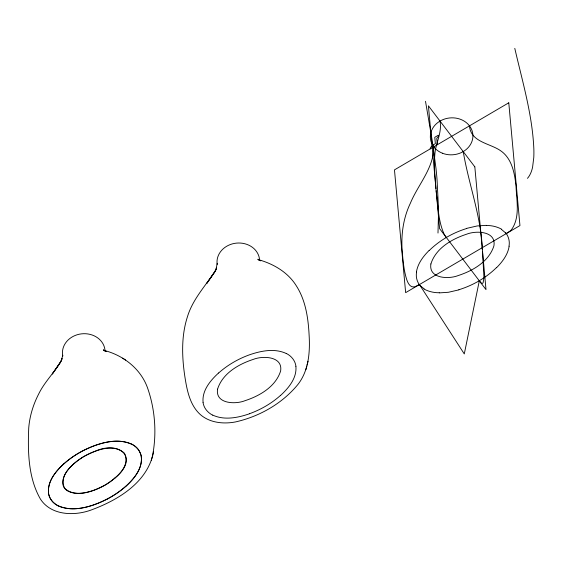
<?xml version="1.0" encoding="UTF-8"?>
<svg xmlns="http://www.w3.org/2000/svg" width="562" height="562" viewBox="0 0 562 562"><rect width="100%" height="100%" fill="white"/><g stroke="black" fill="none" stroke-linecap="round" stroke-linejoin="round"><path stroke-width="0.84" d="M437.995 233.04L438.585 210.258L437.053 179.65A724.755 172.386 59.6 0 0 435.957 168.115L432.396 141.708L425.504 101.308M217.227 263.304L215.92 269.83L216.616 267.877L214.649 272.212L206.816 283.353L215.766 270.174C205.882 285.461 192.682 299.082 187.364 316.996C181.161 336.301 181.898 357.039 184.898 376.856C186.991 390.161 189.773 404.921 200.191 414.454C209.689 422.828 223.325 424.226 235.359 421.964C259.342 416.611 282.243 403.593 297.902 384.485C308.7 370.723 310.126 352.346 309.135 335.493C308.264 318.38 305.763 300.508 296.315 285.805C287.856 272.141 273.23 263.719 258.035 259.546L260.796 260.817L257.93 259.201L259.026 259.89M152.548 455.677C156.931 433.126 155.063 408.953 147.328 387.302C140.289 368.328 122.839 355.001 103.485 350.245L106.246 351.51L103.38 349.894L104.483 350.583M416.428 272.022C417.728 263.55 423.172 256.42 429.066 250.504M509.165 246.205C507.865 254.677 502.421 261.808 496.527 267.723M62.74 355.219L61.377 360.53L62.073 358.57L60.099 362.904L52.273 374.046L61.223 360.867C54.479 372.473 44.496 381.935 38.616 394.124C33.2 404.647 29.653 416.217 28.725 428.04C27.728 451.82 28.255 477.918 40.436 499.091C50.931 515.277 73.425 516.099 90.082 510.394C117.226 500.609 147.722 482.709 153.503 451.932M151.311 460.404L152.232 456.808M305.861 369.712L306.782 366.115M307.091 364.984L308.053 361.24M527.451 178.358L528.266 177.36A246.858 58.715 59.6 0 0 532.586 167.195L533.774 157.585A319.876 76.088 59.6 0 0 533.837 148.747C532.347 114.564 522.414 81.511 514.792 48.367M64.04 463.664C55.891 471.118 47.356 481.198 48.529 492.993M218.59 372.971C210.434 380.425 201.906 390.506 203.079 402.301M125.825 486.313C133.981 478.859 142.502 468.771 141.336 456.983A20.239 17.541 -5.2 0 0 131.712 444.113M280.368 395.62C288.524 388.166 297.052 378.078 295.886 366.291M115.077 477.932C139.798 457.559 119.502 440.158 94.852 451.349A61.939 53.699 -5.2 0 0 74.044 463.594C68.452 468.624 62.628 475.248 62.775 483.229A12.048 10.446 -5.2 0 0 64.609 488.322C76.081 498.571 93.601 491.202 105.333 484.936C115.4 478.655 131.051 466.593 124.455 453.204C113.039 442.905 95.47 450.324 83.759 456.576C73.692 462.856 58.041 474.911 64.637 488.308A11.914 10.327 -5.2 0 0 68.669 491.469C76.811 495.038 86.176 492.902 94.24 490.155A61.939 53.699 -5.2 0 0 115.055 477.918M506.158 233.666L510.141 230.975A6.941 3.042 -37.3 0 0 511.434 229.76C520.461 217.192 516.492 200.128 516 185.762C514.567 172.92 511.87 158.161 500.271 150.497C489.523 143.177 470.661 142.053 469.481 125.853M419.435 284.562L415.388 286.578A6.941 3.042 -37.3 0 1 414.018 286.922C410.028 287.491 407.942 283.051 406.846 279.946C403.945 271.088 403.137 261.709 402.315 252.471C400.818 235.731 403.045 218.513 410.358 203.261C418.072 184.519 433.934 168.031 433.759 146.815M107.511 498.908C92.814 506.306 74.781 512.593 58.673 506.039A20.295 17.598 -5.2 0 1 48.423 492.586M249.57 413.751C237.937 417.763 224.378 420.517 212.738 415.114M95.02 504.444C83.387 508.455 69.829 511.209 58.195 505.807M466.685 228.369L477.208 225.945L486.341 225.334M458.908 289.859L448.385 292.282L439.252 292.893M286.22 353.477C274.579 348.068 261.028 350.821 249.395 354.84A90.025 78.041 -5.2 0 0 218.625 372.999M131.677 444.17C120.036 438.767 106.478 441.521 94.845 445.533A90.025 78.041 -5.2 0 0 64.075 463.692M132.07 444.373C115.884 437.046 97.282 443.573 82.354 451.068A93.552 81.09 -5.2 0 0 70.531 458.437L68.95 459.618A85.944 74.5 -5.2 0 0 64.412 463.341C56.179 470.773 47.594 480.756 48.48 492.579M122.656 358.149L125.586 360.08M501.437 229.373L505.47 232.816M424.155 288.854L420.826 286.177M446.277 237.396L444.921 235.485A4.946 1.173 59.6 0 1 444.233 234.333C437.974 220.789 438.086 205.348 436.147 190.806M419.484 284.625L464.282 353.941L479.316 280.803L480.643 282.447A4.946 1.173 59.6 0 0 481.283 283.044L482.252 283.452L483.095 282.841L483.952 277.895L482.561 251.818M463.228 151.585C468.722 184.413 481.065 216.019 482.365 249.626M437.334 144.715L436.758 138.364L438.444 136.264L438.346 135.203L434.777 137.297L435.353 143.647L433.569 144.701A4.264 1.869 -37.3 0 0 430.19 148.909M435.95 188.614C434.981 175.962 433.576 163.17 435.262 150.518C437.117 140.732 441.943 131.332 440.018 121.076M420.622 286.311A21.679 18.792 -5.2 0 1 416.59 272.036M429.171 250.582A87.995 76.284 -5.2 0 1 466.727 228.481M486.334 225.481A28.536 24.735 -5.2 0 1 501.585 229.177M505.645 232.717A21.777 18.876 -5.2 0 1 509.01 246.191M496.422 267.645A87.995 76.284 -5.2 0 1 458.866 289.739M439.259 292.746A28.522 24.728 -5.2 0 1 424.008 289.051M217.192 264.47A21.328 18.49 -5.2 0 1 236.49 243.114A21.328 18.49 -5.2 0 1 259.595 260.368M286.262 353.421A20.239 17.541 -5.2 0 1 295.942 366.284M212.703 415.163A20.232 17.534 -5.2 0 1 203.023 402.308M280.326 395.578A90.025 78.041 -5.2 0 1 249.542 413.702M107.504 498.901A93.538 81.104 -5.2 0 0 119.334 491.539L120.914 490.359A85.902 74.472 -5.2 0 0 125.459 486.636C133.854 479.049 142.79 468.624 141.266 456.506A21.258 18.427 -5.2 0 0 140.605 453.906L139.053 450.64A18.876 16.368 -5.2 0 0 137.381 448.434L136.046 447.106A20.78 18.012 -5.2 0 0 132.07 444.373M62.811 356.055A21.328 18.49 -5.2 0 1 81.427 333.863A21.328 18.49 -5.2 0 1 105.052 351.06M58.153 505.856A20.232 17.534 -5.2 0 1 48.473 493M125.783 486.271A90.025 78.041 -5.2 0 1 94.999 504.395M217.571 389.136C215.162 403.909 235.352 404.584 244.941 400.713C259.714 395.908 275.731 386.656 280.621 370.983C283.03 356.21 262.84 355.535 253.251 359.406C238.478 364.204 222.461 373.463 217.571 389.136M430.885 263.957C428.476 278.724 448.666 279.405 458.255 275.535C473.028 270.729 489.045 261.478 493.935 245.798C496.344 231.031 476.154 230.357 466.565 234.221C451.799 239.026 435.782 248.285 430.885 263.957M508.779 102.797L394.468 169.872L405.645 292.654L519.948 225.573L508.779 102.797M474.827 166.844L428.413 105.825L439.589 228.608L486.004 289.62L474.827 166.844M442.413 153.222A21.321 18.483 -5.2 0 0 472.86 134.444A21.321 18.483 -5.2 0 0 439.596 121.336A21.321 18.483 -5.2 0 0 442.413 153.222"/></g></svg>
